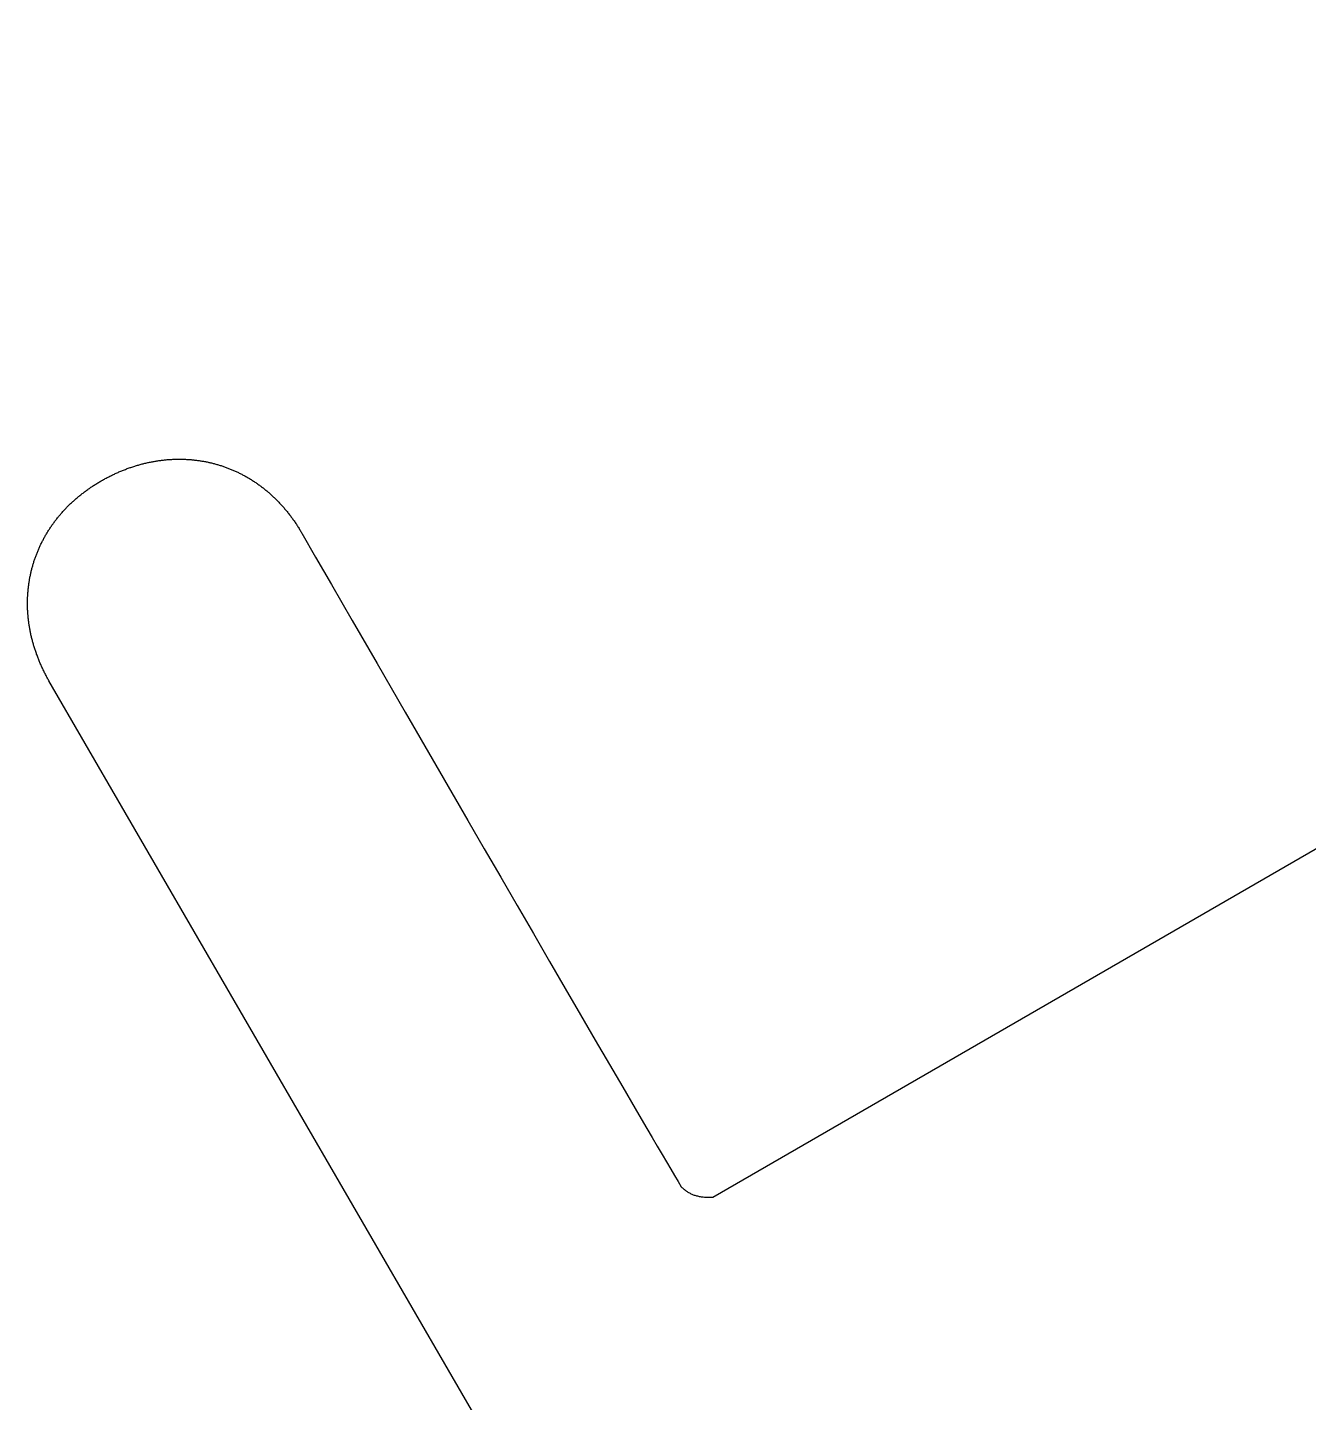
# Model space of a CAD drawing. Header units: millimetres. Extents: x 71 to 227, y -167 to -49.
# Drawn here: x 96.108 to 100.394, y -154.883 to -150.282 of the extents above; entities that cross this region are included whole.
import ezdxf

# ---------------------------------------------------------------- set-up
doc = ezdxf.new("R2010")
doc.units = ezdxf.units.MM
doc.layers.add('Edge.Cuts', color=254, linetype='CONTINUOUS', true_color=0xd0d2cd)

msp = doc.modelspace()

# ---------------------------------------------------------------- linework, layer by layer
at = {"layer": 'Edge.Cuts', "linetype": 'CONTINUOUS'}
for p, q in [((98.400916, -154.196096), (105.170585, -150.282382)), ((96.593732, -151.727118), (96.596817, -151.726988)), ((96.596817, -151.726988), (96.5999, -151.726877)), ((96.5999, -151.726877), (96.602981, -151.726787)), ((96.602981, -151.726787), (96.606059, -151.726716)), ((96.606059, -151.726716), (96.609135, -151.726666)), ((96.609135, -151.726666), (96.612208, -151.726636)), ((96.612208, -151.726636), (96.615279, -151.726625)), ((96.615279, -151.726625), (96.618346, -151.726635)), ((96.618346, -151.726635), (96.621412, -151.726665)), ((96.621412, -151.726665), (96.624474, -151.726714)), ((96.624474, -151.726714), (96.627534, -151.726784)), ((96.627534, -151.726784), (96.63059, -151.726874)), ((96.63059, -151.726874), (96.633643, -151.726983)), ((96.633643, -151.726983), (96.636694, -151.727112)), ((96.404578, -151.773612), (96.407646, -151.772232)), ((96.407646, -151.772232), (96.410717, -151.770874)), ((96.410717, -151.770874), (96.41379, -151.769536)), ((96.41379, -151.769536), (96.416865, -151.768218)), ((96.416865, -151.768218), (96.419943, -151.766922)), ((96.419943, -151.766922), (96.423023, -151.765646)), ((96.423023, -151.765646), (96.426106, -151.764391)), ((96.426106, -151.764391), (96.429191, -151.763156)), ((96.429191, -151.763156), (96.432278, -151.761942)), ((96.432278, -151.761942), (96.435366, -151.760749)), ((96.435366, -151.760749), (96.438457, -151.759577)), ((96.438457, -151.759577), (96.44155, -151.758425)), ((96.44155, -151.758425), (96.444644, -151.757294)), ((96.444644, -151.757294), (96.44774, -151.756183)), ((96.44774, -151.756183), (96.450838, -151.755093)), ((96.450838, -151.755093), (96.453937, -151.754024)), ((96.453937, -151.754024), (96.457038, -151.752976)), ((96.457038, -151.752976), (96.46014, -151.751948)), ((96.46014, -151.751948), (96.463244, -151.75094)), ((96.463244, -151.75094), (96.466348, -151.749953)), ((96.466348, -151.749953), (96.469454, -151.748987)), ((96.469454, -151.748987), (96.472561, -151.748042)), ((96.472561, -151.748042), (96.475669, -151.747117)), ((96.475669, -151.747117), (96.478778, -151.746212)), ((96.478778, -151.746212), (96.481888, -151.745328)), ((96.481888, -151.745328), (96.484998, -151.744465)), ((96.484998, -151.744465), (96.48811, -151.743622)), ((96.48811, -151.743622), (96.491221, -151.7428)), ((96.491221, -151.7428), (96.494334, -151.741998)), ((96.494334, -151.741998), (96.497446, -151.741217)), ((96.497446, -151.741217), (96.50056, -151.740456)), ((96.50056, -151.740456), (96.503673, -151.739716)), ((96.503673, -151.739716), (96.506787, -151.738997)), ((96.506787, -151.738997), (96.509901, -151.738297)), ((96.509901, -151.738297), (96.513015, -151.737619)), ((96.513015, -151.737619), (96.516128, -151.73696)), ((96.516128, -151.73696), (96.519242, -151.736322)), ((96.519242, -151.736322), (96.522356, -151.735705)), ((96.522356, -151.735705), (96.525469, -151.735108)), ((96.525469, -151.735108), (96.528582, -151.734532)), ((96.528582, -151.734532), (96.531695, -151.733975)), ((96.531695, -151.733975), (96.534807, -151.73344)), ((96.534807, -151.73344), (96.537918, -151.732924)), ((96.537918, -151.732924), (96.541029, -151.732429)), ((96.541029, -151.732429), (96.544139, -151.731955)), ((96.544139, -151.731955), (96.547248, -151.7315)), ((96.547248, -151.7315), (96.550356, -151.731066)), ((96.550356, -151.731066), (96.553464, -151.730653)), ((96.553464, -151.730653), (96.55657, -151.730259)), ((96.55657, -151.730259), (96.559675, -151.729886)), ((96.559675, -151.729886), (96.562779, -151.729534)), ((96.562779, -151.729534), (96.565881, -151.729201)), ((96.565881, -151.729201), (96.568983, -151.728889)), ((96.568983, -151.728889), (96.572082, -151.728597)), ((96.572082, -151.728597), (96.57518, -151.728325)), ((96.57518, -151.728325), (96.578277, -151.728073)), ((96.578277, -151.728073), (96.581372, -151.727842)), ((96.581372, -151.727842), (96.584465, -151.727631)), ((96.584465, -151.727631), (96.587556, -151.72744)), ((96.587556, -151.72744), (96.590645, -151.727269)), ((96.590645, -151.727269), (96.593732, -151.727118)), ((96.636694, -151.727112), (96.639741, -151.727262)), ((96.639741, -151.727262), (96.642784, -151.727431)), ((96.642784, -151.727431), (96.645825, -151.72762)), ((96.645825, -151.72762), (96.648861, -151.727828)), ((96.648861, -151.727828), (96.651895, -151.728057)), ((96.651895, -151.728057), (96.654924, -151.728305)), ((96.654924, -151.728305), (96.65795, -151.728574)), ((96.65795, -151.728574), (96.660972, -151.728861)), ((96.660972, -151.728861), (96.66399, -151.729169)), ((96.66399, -151.729169), (96.667005, -151.729496)), ((96.667005, -151.729496), (96.670015, -151.729843)), ((96.670015, -151.729843), (96.673021, -151.73021)), ((96.673021, -151.73021), (96.676023, -151.730596)), ((96.676023, -151.730596), (96.679021, -151.731002)), ((96.679021, -151.731002), (96.682014, -151.731427)), ((96.682014, -151.731427), (96.685003, -151.731872)), ((96.685003, -151.731872), (96.687987, -151.732337)), ((96.687987, -151.732337), (96.690967, -151.732821)), ((96.690967, -151.732821), (96.693943, -151.733324)), ((96.693943, -151.733324), (96.696913, -151.733847)), ((96.696913, -151.733847), (96.699879, -151.73439)), ((96.699879, -151.73439), (96.702839, -151.734952)), ((96.702839, -151.734952), (96.705795, -151.735533)), ((96.705795, -151.735533), (96.708746, -151.736134)), ((96.708746, -151.736134), (96.711692, -151.736754)), ((96.711692, -151.736754), (96.714632, -151.737394)), ((96.714632, -151.737394), (96.717567, -151.738053)), ((96.717567, -151.738053), (96.720497, -151.738731)), ((96.720497, -151.738731), (96.723422, -151.739428)), ((96.723422, -151.739428), (96.726341, -151.740145)), ((96.726341, -151.740145), (96.729254, -151.740881)), ((96.729254, -151.740881), (96.732162, -151.741636)), ((96.732162, -151.741636), (96.735064, -151.74241)), ((96.735064, -151.74241), (96.73796, -151.743203)), ((96.73796, -151.743203), (96.74085, -151.744016)), ((96.74085, -151.744016), (96.743735, -151.744848)), ((96.743735, -151.744848), (96.746613, -151.745699)), ((96.746613, -151.745699), (96.749485, -151.746568)), ((96.749485, -151.746568), (96.752352, -151.747457)), ((96.752352, -151.747457), (96.755211, -151.748365)), ((96.755211, -151.748365), (96.758065, -151.749292)), ((96.758065, -151.749292), (96.760912, -151.750238)), ((96.760912, -151.750238), (96.763753, -151.751202)), ((96.763753, -151.751202), (96.766587, -151.752186)), ((96.766587, -151.752186), (96.769415, -151.753189)), ((96.769415, -151.753189), (96.772236, -151.75421)), ((96.772236, -151.75421), (96.77505, -151.75525)), ((96.77505, -151.75525), (96.777857, -151.756309)), ((96.777857, -151.756309), (96.780658, -151.757387)), ((96.780658, -151.757387), (96.783451, -151.758484)), ((96.783451, -151.758484), (96.786238, -151.759599)), ((96.786238, -151.759599), (96.789017, -151.760733)), ((96.789017, -151.760733), (96.791789, -151.761886)), ((96.791789, -151.761886), (96.794554, -151.763057)), ((96.794554, -151.763057), (96.797312, -151.764247)), ((96.797312, -151.764247), (96.800062, -151.765456)), ((96.800062, -151.765456), (96.802805, -151.766683)), ((96.802805, -151.766683), (96.80554, -151.767928)), ((96.80554, -151.767928), (96.808267, -151.769193)), ((96.808267, -151.769193), (96.810987, -151.770475)), ((96.810987, -151.770475), (96.8137, -151.771777)), ((96.8137, -151.771777), (96.816404, -151.773096)), ((96.320111, -151.820767), (96.322862, -151.818921)), ((96.322862, -151.818921), (96.32563, -151.817087)), ((96.32563, -151.817087), (96.328414, -151.815266)), ((96.328414, -151.815266), (96.331216, -151.813459)), ((96.331216, -151.813459), (96.334033, -151.811664)), ((96.334033, -151.811664), (96.336868, -151.809883)), ((96.336868, -151.809883), (96.339718, -151.808115)), ((96.339718, -151.808115), (96.342586, -151.80636)), ((96.342586, -151.80636), (96.345469, -151.804619)), ((96.345469, -151.804619), (96.34837, -151.802891)), ((96.34837, -151.802891), (96.351287, -151.801177)), ((96.351287, -151.801177), (96.35422, -151.799476)), ((96.35422, -151.799476), (96.355912, -151.798505)), ((96.355912, -151.798505), (96.358928, -151.796793)), ((96.358928, -151.796793), (96.361947, -151.795103)), ((96.361947, -151.795103), (96.36497, -151.793432)), ((96.36497, -151.793432), (96.367997, -151.791783)), ((96.367997, -151.791783), (96.371027, -151.790155)), ((96.371027, -151.790155), (96.374061, -151.788547)), ((96.374061, -151.788547), (96.377099, -151.78696)), ((96.377099, -151.78696), (96.380139, -151.785394)), ((96.380139, -151.785394), (96.383184, -151.783848)), ((96.383184, -151.783848), (96.386231, -151.782324)), ((96.386231, -151.782324), (96.389281, -151.78082)), ((96.389281, -151.78082), (96.392335, -151.779337)), ((96.392335, -151.779337), (96.395392, -151.777875)), ((96.395392, -151.777875), (96.398451, -151.776433)), ((96.398451, -151.776433), (96.401513, -151.775012)), ((96.401513, -151.775012), (96.404578, -151.773612)), ((96.816404, -151.773096), (96.8191, -151.774434)), ((96.8191, -151.774434), (96.821789, -151.775791)), ((96.821789, -151.775791), (96.82447, -151.777166)), ((96.82447, -151.777166), (96.827142, -151.778559)), ((96.827142, -151.778559), (96.829806, -151.779971)), ((96.829806, -151.779971), (96.832462, -151.7814)), ((96.832462, -151.7814), (96.83511, -151.782848)), ((96.83511, -151.782848), (96.83775, -151.784315)), ((96.83775, -151.784315), (96.840381, -151.785799)), ((96.840381, -151.785799), (96.843003, -151.787302)), ((96.843003, -151.787302), (96.845617, -151.788823)), ((96.845617, -151.788823), (96.848223, -151.790362)), ((96.848223, -151.790362), (96.85082, -151.791919)), ((96.85082, -151.791919), (96.853407, -151.793494)), ((96.853407, -151.793494), (96.855987, -151.795088)), ((96.855987, -151.795088), (96.858557, -151.796699)), ((96.858557, -151.796699), (96.861118, -151.798328)), ((96.861118, -151.798328), (96.86367, -151.799976)), ((96.86367, -151.799976), (96.866214, -151.801641)), ((96.866214, -151.801641), (96.868748, -151.803324)), ((96.868748, -151.803324), (96.871273, -151.805026)), ((96.871273, -151.805026), (96.873788, -151.806744)), ((96.873788, -151.806744), (96.876295, -151.808482)), ((96.876295, -151.808482), (96.878791, -151.810236)), ((96.878791, -151.810236), (96.881279, -151.812009)), ((96.881279, -151.812009), (96.883757, -151.813799)), ((96.883757, -151.813799), (96.886225, -151.815607)), ((96.886225, -151.815607), (96.888684, -151.817433)), ((96.888684, -151.817433), (96.891133, -151.819277)), ((96.261454, -151.866686), (96.263819, -151.864557)), ((96.263819, -151.864557), (96.2662, -151.86244)), ((96.2662, -151.86244), (96.268599, -151.860334)), ((96.268599, -151.860334), (96.271014, -151.858241)), ((96.271014, -151.858241), (96.273447, -151.856159)), ((96.273447, -151.856159), (96.275896, -151.854089)), ((96.275896, -151.854089), (96.278362, -151.85203)), ((96.278362, -151.85203), (96.280845, -151.849984)), ((96.280845, -151.849984), (96.283346, -151.84795)), ((96.283346, -151.84795), (96.285862, -151.845928)), ((96.285862, -151.845928), (96.288397, -151.843918)), ((96.288397, -151.843918), (96.290947, -151.841921)), ((96.290947, -151.841921), (96.293515, -151.839935)), ((96.293515, -151.839935), (96.296099, -151.837962)), ((96.296099, -151.837962), (96.2987, -151.836001)), ((96.2987, -151.836001), (96.301318, -151.834053)), ((96.301318, -151.834053), (96.303953, -151.832117)), ((96.303953, -151.832117), (96.306604, -151.830194)), ((96.306604, -151.830194), (96.309272, -151.828283)), ((96.309272, -151.828283), (96.311956, -151.826385)), ((96.311956, -151.826385), (96.314658, -151.8245)), ((96.314658, -151.8245), (96.317376, -151.822627)), ((96.317376, -151.822627), (96.320111, -151.820767)), ((96.891133, -151.819277), (96.893572, -151.821138)), ((96.893572, -151.821138), (96.896001, -151.823017)), ((96.896001, -151.823017), (96.89842, -151.824913)), ((96.89842, -151.824913), (96.90083, -151.826828)), ((96.90083, -151.826828), (96.903229, -151.828759)), ((96.903229, -151.828759), (96.905619, -151.830709)), ((96.905619, -151.830709), (96.907998, -151.832676)), ((96.907998, -151.832676), (96.910367, -151.83466)), ((96.910367, -151.83466), (96.912725, -151.836662)), ((96.912725, -151.836662), (96.915074, -151.838682)), ((96.915074, -151.838682), (96.917411, -151.840718)), ((96.917411, -151.840718), (96.919739, -151.842773)), ((96.919739, -151.842773), (96.922056, -151.844845)), ((96.922056, -151.844845), (96.924362, -151.846934)), ((96.924362, -151.846934), (96.926658, -151.84904)), ((96.926658, -151.84904), (96.928943, -151.851164)), ((96.928943, -151.851164), (96.931217, -151.853305)), ((96.931217, -151.853305), (96.933481, -151.855464)), ((96.933481, -151.855464), (96.935733, -151.857639)), ((96.935733, -151.857639), (96.937975, -151.859833)), ((96.937975, -151.859833), (96.940205, -151.862043)), ((96.940205, -151.862043), (96.942425, -151.86427)), ((96.942425, -151.86427), (96.944633, -151.866515)), ((96.217774, -151.911606), (96.219794, -151.909257)), ((96.219794, -151.909257), (96.22183, -151.90692)), ((96.22183, -151.90692), (96.223885, -151.904592)), ((96.223885, -151.904592), (96.225956, -151.902275)), ((96.225956, -151.902275), (96.228046, -151.899969)), ((96.228046, -151.899969), (96.230152, -151.897673)), ((96.230152, -151.897673), (96.232276, -151.895388)), ((96.232276, -151.895388), (96.234417, -151.893114)), ((96.234417, -151.893114), (96.236576, -151.890851)), ((96.236576, -151.890851), (96.238751, -151.888598)), ((96.238751, -151.888598), (96.240944, -151.886357)), ((96.240944, -151.886357), (96.243154, -151.884126)), ((96.243154, -151.884126), (96.245382, -151.881907)), ((96.245382, -151.881907), (96.247627, -151.879699)), ((96.247627, -151.879699), (96.249889, -151.877501)), ((96.249889, -151.877501), (96.252167, -151.875316)), ((96.252167, -151.875316), (96.254464, -151.873141)), ((96.254464, -151.873141), (96.256777, -151.870978)), ((96.256777, -151.870978), (96.259107, -151.868826)), ((96.259107, -151.868826), (96.261454, -151.866686)), ((96.944633, -151.866515), (96.94683, -151.868777)), ((96.94683, -151.868777), (96.949016, -151.871056)), ((96.949016, -151.871056), (96.95119, -151.873352)), ((96.95119, -151.873352), (96.953353, -151.875665)), ((96.953353, -151.875665), (96.955505, -151.877995)), ((96.955505, -151.877995), (96.957645, -151.880342)), ((96.957645, -151.880342), (96.959774, -151.882707)), ((96.959774, -151.882707), (96.961891, -151.885088)), ((96.961891, -151.885088), (96.963997, -151.887487)), ((96.963997, -151.887487), (96.96609, -151.889902)), ((96.96609, -151.889902), (96.968172, -151.892335)), ((96.968172, -151.892335), (96.970242, -151.894784)), ((96.970242, -151.894784), (96.972301, -151.897251)), ((96.972301, -151.897251), (96.974347, -151.899734)), ((96.974347, -151.899734), (96.976381, -151.902234)), ((96.976381, -151.902234), (96.978403, -151.904751)), ((96.978403, -151.904751), (96.980413, -151.907285)), ((96.980413, -151.907285), (96.982411, -151.909835)), ((96.982411, -151.909835), (96.984396, -151.912403)), ((96.182753, -151.958117), (96.184436, -151.955584)), ((96.184436, -151.955584), (96.186137, -151.953058)), ((96.186137, -151.953058), (96.187856, -151.950543)), ((96.187856, -151.950543), (96.189593, -151.948037)), ((96.189593, -151.948037), (96.191348, -151.94554)), ((96.191348, -151.94554), (96.193121, -151.943052)), ((96.193121, -151.943052), (96.194911, -151.940575)), ((96.194911, -151.940575), (96.196719, -151.938106)), ((96.196719, -151.938106), (96.198545, -151.935648)), ((96.198545, -151.935648), (96.200388, -151.933198)), ((96.200388, -151.933198), (96.20225, -151.93076)), ((96.20225, -151.93076), (96.204129, -151.92833)), ((96.204129, -151.92833), (96.206025, -151.925911)), ((96.206025, -151.925911), (96.20794, -151.923501)), ((96.20794, -151.923501), (96.209871, -151.921102)), ((96.209871, -151.921102), (96.211821, -151.918712)), ((96.211821, -151.918712), (96.213787, -151.916334)), ((96.213787, -151.916334), (96.215772, -151.913964)), ((96.215772, -151.913964), (96.217774, -151.911606)), ((96.984396, -151.912403), (96.986369, -151.914987)), ((96.986369, -151.914987), (96.98833, -151.917588)), ((96.98833, -151.917588), (96.990278, -151.920206)), ((96.990278, -151.920206), (96.992214, -151.922841)), ((96.992214, -151.922841), (96.994137, -151.925492)), ((96.994137, -151.925492), (96.996048, -151.92816)), ((96.996048, -151.92816), (96.997946, -151.930844)), ((96.997946, -151.930844), (96.999831, -151.933546)), ((96.999831, -151.933546), (97.001704, -151.936264)), ((97.001704, -151.936264), (97.003564, -151.938999)), ((97.003564, -151.938999), (97.00541, -151.94175)), ((97.00541, -151.94175), (97.007244, -151.944518)), ((97.007244, -151.944518), (97.009065, -151.947302)), ((97.009065, -151.947302), (97.010872, -151.950104)), ((97.010872, -151.950104), (97.012667, -151.952921)), ((97.012667, -151.952921), (97.014448, -151.955756)), ((97.014448, -151.955756), (97.016216, -151.958606)), ((96.155546, -152.005231), (96.156903, -152.002542)), ((96.156903, -152.002542), (96.158278, -151.999862)), ((96.158278, -151.999862), (96.159671, -151.997189)), ((96.159671, -151.997189), (96.161082, -151.994525)), ((96.161082, -151.994525), (96.162512, -151.991869)), ((96.162512, -151.991869), (96.16396, -151.989221)), ((96.16396, -151.989221), (96.165426, -151.986582)), ((96.165426, -151.986582), (96.166911, -151.98395)), ((96.166911, -151.98395), (96.168414, -151.981328)), ((96.168414, -151.981328), (96.169935, -151.978714)), ((96.169935, -151.978714), (96.171474, -151.976109)), ((96.171474, -151.976109), (96.173031, -151.973512)), ((96.173031, -151.973512), (96.174606, -151.970924)), ((96.174606, -151.970924), (96.176199, -151.968345)), ((96.176199, -151.968345), (96.177811, -151.965775)), ((96.177811, -151.965775), (96.17944, -151.963213)), ((96.17944, -151.963213), (96.181087, -151.960661)), ((96.181087, -151.960661), (96.182753, -151.958117)), ((97.016216, -151.958606), (97.017971, -151.961474)), ((97.017971, -151.961474), (97.019712, -151.964357)), ((97.019712, -151.964357), (97.02144, -151.967258)), ((97.02144, -151.967258), (97.023154, -151.970174)), ((97.023154, -151.970174), (97.024855, -151.973108)), ((97.024855, -151.973108), (97.025826, -151.9748)), ((97.025826, -151.9748), (97.07169, -152.05427)), ((96.136362, -152.049281), (96.137421, -152.046474)), ((96.137421, -152.046474), (96.138499, -152.043673)), ((96.138499, -152.043673), (96.139595, -152.04088)), ((96.139595, -152.04088), (96.140711, -152.038093)), ((96.140711, -152.038093), (96.141845, -152.035314)), ((96.141845, -152.035314), (96.142997, -152.032542)), ((96.142997, -152.032542), (96.144169, -152.029777)), ((96.144169, -152.029777), (96.145359, -152.02702)), ((96.145359, -152.02702), (96.146567, -152.02427)), ((96.146567, -152.02427), (96.147795, -152.021527)), ((96.147795, -152.021527), (96.14904, -152.018792)), ((96.14904, -152.018792), (96.150304, -152.016064)), ((96.150304, -152.016064), (96.151587, -152.013344)), ((96.151587, -152.013344), (96.152888, -152.010632)), ((96.152888, -152.010632), (96.154208, -152.007928)), ((96.154208, -152.007928), (96.155546, -152.005231)), ((96.121257, -152.097991), (96.121992, -152.095077)), ((96.121992, -152.095077), (96.122748, -152.092169)), ((96.122748, -152.092169), (96.123522, -152.089267)), ((96.123522, -152.089267), (96.124315, -152.086371)), ((96.124315, -152.086371), (96.125128, -152.083481)), ((96.125128, -152.083481), (96.125959, -152.080596)), ((96.125959, -152.080596), (96.12681, -152.077718)), ((96.12681, -152.077718), (96.12768, -152.074846)), ((96.12768, -152.074846), (96.128569, -152.071979)), ((96.128569, -152.071979), (96.129477, -152.06912)), ((96.129477, -152.06912), (96.130404, -152.066266)), ((96.130404, -152.066266), (96.131349, -152.063419)), ((96.131349, -152.063419), (96.132314, -152.060578)), ((96.132314, -152.060578), (96.133298, -152.057744)), ((96.133298, -152.057744), (96.1343, -152.054916)), ((96.1343, -152.054916), (96.135322, -152.052096)), ((96.135322, -152.052096), (96.136362, -152.049281)), ((97.07169, -152.05427), (97.124836, -152.146324)), ((96.112539, -152.142317), (96.112984, -152.139328)), ((96.112984, -152.139328), (96.113448, -152.136344)), ((96.113448, -152.136344), (96.113933, -152.133364)), ((96.113933, -152.133364), (96.114436, -152.130388)), ((96.114436, -152.130388), (96.114959, -152.127418)), ((96.114959, -152.127418), (96.115502, -152.124452)), ((96.115502, -152.124452), (96.116064, -152.121492)), ((96.116064, -152.121492), (96.116645, -152.118536)), ((96.116645, -152.118536), (96.117246, -152.115585)), ((96.117246, -152.115585), (96.117866, -152.112639)), ((96.117866, -152.112639), (96.118506, -152.109699)), ((96.118506, -152.109699), (96.119164, -152.106764)), ((96.119164, -152.106764), (96.119842, -152.103834)), ((96.119842, -152.103834), (96.12054, -152.100909)), ((96.12054, -152.100909), (96.121257, -152.097991)), ((96.108224, -152.187637), (96.108373, -152.18459)), ((96.108373, -152.18459), (96.108543, -152.181547)), ((96.108543, -152.181547), (96.108732, -152.178506)), ((96.108732, -152.178506), (96.10894, -152.17547)), ((96.10894, -152.17547), (96.109169, -152.172436)), ((96.109169, -152.172436), (96.109417, -152.169407)), ((96.109417, -152.169407), (96.109685, -152.166381)), ((96.109685, -152.166381), (96.109973, -152.163359)), ((96.109973, -152.163359), (96.110281, -152.160341)), ((96.110281, -152.160341), (96.110608, -152.157326)), ((96.110608, -152.157326), (96.110955, -152.154316)), ((96.110955, -152.154316), (96.111321, -152.15131)), ((96.111321, -152.15131), (96.111708, -152.148308)), ((96.111708, -152.148308), (96.112113, -152.14531)), ((96.112113, -152.14531), (96.112539, -152.142317)), ((97.124836, -152.146324), (97.194407, -152.266786)), ((96.107737, -152.209052), (96.107747, -152.205985)), ((96.107747, -152.212123), (96.107737, -152.209052)), ((96.107747, -152.205985), (96.107776, -152.202919)), ((96.107778, -152.215196), (96.107747, -152.212123)), ((96.107776, -152.202919), (96.107826, -152.199857)), ((96.107828, -152.218272), (96.107778, -152.215196)), ((96.107826, -152.199857), (96.107896, -152.196797)), ((96.107898, -152.22135), (96.107828, -152.218272)), ((96.107896, -152.196797), (96.107985, -152.193741)), ((96.107989, -152.224431), (96.107898, -152.22135)), ((96.107985, -152.193741), (96.108095, -152.190688)), ((96.108099, -152.227514), (96.107989, -152.224431)), ((96.108095, -152.190688), (96.108224, -152.187637)), ((96.10823, -152.230599), (96.108099, -152.227514)), ((96.108381, -152.233686), (96.10823, -152.230599)), ((96.108552, -152.236775), (96.108381, -152.233686)), ((96.108743, -152.239866), (96.108552, -152.236775)), ((96.108954, -152.242959), (96.108743, -152.239866)), ((96.109185, -152.246054), (96.108954, -152.242959)), ((96.109437, -152.249151), (96.109185, -152.246054)), ((96.109709, -152.252249), (96.109437, -152.249151)), ((96.110001, -152.255348), (96.109709, -152.252249)), ((96.110313, -152.25845), (96.110001, -152.255348)), ((96.110645, -152.261552), (96.110313, -152.25845)), ((96.110998, -152.264656), (96.110645, -152.261552)), ((96.111371, -152.267761), (96.110998, -152.264656)), ((96.111764, -152.270867), (96.111371, -152.267761)), ((96.112178, -152.273975), (96.111764, -152.270867)), ((96.112612, -152.277083), (96.112178, -152.273975)), ((96.113066, -152.280192), (96.112612, -152.277083)), ((97.194407, -152.266786), (97.277613, -152.410799)), ((96.113541, -152.283302), (96.113066, -152.280192)), ((96.114036, -152.286413), (96.113541, -152.283302)), ((96.114551, -152.289524), (96.114036, -152.286413)), ((96.115087, -152.292637), (96.114551, -152.289524)), ((96.115643, -152.295749), (96.115087, -152.292637)), ((96.11622, -152.298862), (96.115643, -152.295749)), ((96.116817, -152.301975), (96.11622, -152.298862)), ((96.117434, -152.305089), (96.116817, -152.301975)), ((96.118072, -152.308203), (96.117434, -152.305089)), ((96.11873, -152.311317), (96.118072, -152.308203)), ((96.119409, -152.31443), (96.11873, -152.311317)), ((96.120108, -152.317544), (96.119409, -152.31443)), ((96.120828, -152.320658), (96.120108, -152.317544)), ((96.121568, -152.323771), (96.120828, -152.320658)), ((96.122329, -152.326885), (96.121568, -152.323771)), ((96.12311, -152.329997), (96.122329, -152.326885)), ((96.123912, -152.33311), (96.12311, -152.329997)), ((96.124734, -152.336222), (96.123912, -152.33311)), ((96.125577, -152.339333), (96.124734, -152.336222)), ((96.12644, -152.342443), (96.125577, -152.339333)), ((96.127324, -152.345553), (96.12644, -152.342443)), ((96.128228, -152.348662), (96.127324, -152.345553)), ((96.129154, -152.35177), (96.128228, -152.348662)), ((96.130099, -152.354877), (96.129154, -152.35177)), ((96.131065, -152.357983), (96.130099, -152.354877)), ((96.132052, -152.361088), (96.131065, -152.357983)), ((96.133059, -152.364191), (96.132052, -152.361088)), ((96.134087, -152.367293), (96.133059, -152.364191)), ((96.135136, -152.370394), (96.134087, -152.367293)), ((96.136205, -152.373493), (96.135136, -152.370394)), ((96.137295, -152.376591), (96.136205, -152.373493)), ((96.138406, -152.379687), (96.137295, -152.376591)), ((96.139537, -152.382782), (96.138406, -152.379687)), ((96.140689, -152.385874), (96.139537, -152.382782)), ((96.141861, -152.388965), (96.140689, -152.385874)), ((96.143054, -152.392054), (96.141861, -152.388965)), ((96.144268, -152.395141), (96.143054, -152.392054)), ((96.145503, -152.398225), (96.144268, -152.395141)), ((96.146758, -152.401308), (96.145503, -152.398225)), ((96.148034, -152.404388), (96.146758, -152.401308)), ((96.14933, -152.407466), (96.148034, -152.404388)), ((96.150648, -152.410542), (96.14933, -152.407466)), ((96.151986, -152.413615), (96.150648, -152.410542)), ((96.153344, -152.416685), (96.151986, -152.413615)), ((96.154724, -152.419753), (96.153344, -152.416685)), ((97.277613, -152.410799), (97.371665, -152.573509)), ((96.156124, -152.422818), (96.154724, -152.419753)), ((96.157545, -152.425881), (96.156124, -152.422818)), ((96.158986, -152.42894), (96.157545, -152.425881)), ((96.160449, -152.431997), (96.158986, -152.42894)), ((96.161932, -152.43505), (96.160449, -152.431997)), ((96.163436, -152.438101), (96.161932, -152.43505)), ((96.16496, -152.441148), (96.163436, -152.438101)), ((96.166506, -152.444192), (96.16496, -152.441148)), ((96.168072, -152.447233), (96.166506, -152.444192)), ((96.169659, -152.450271), (96.168072, -152.447233)), ((96.171267, -152.453304), (96.169659, -152.450271)), ((96.172895, -152.456335), (96.171267, -152.453304)), ((96.174544, -152.459362), (96.172895, -152.456335)), ((96.176215, -152.462385), (96.174544, -152.459362)), ((96.177905, -152.465404), (96.176215, -152.462385)), ((96.179617, -152.46842), (96.177905, -152.465404)), ((97.977813, -155.571186), (96.179617, -152.46842)), ((97.371665, -152.573509), (97.473774, -152.75006)), ((97.473774, -152.75006), (97.581151, -152.935599)), ((97.581151, -152.935599), (97.635944, -153.030221)), ((97.635944, -153.030221), (97.691008, -153.125269)), ((97.691008, -153.125269), (97.745994, -153.220137)), ((97.745994, -153.220137), (97.800554, -153.314216)), ((97.800554, -153.314216), (97.85434, -153.406902)), ((97.85434, -153.406902), (97.907002, -153.497586)), ((97.907002, -153.497586), (97.958192, -153.585661)), ((97.958192, -153.585661), (98.007562, -153.670522)), ((98.007562, -153.670522), (98.054762, -153.751561)), ((98.054762, -153.751561), (98.099444, -153.82817)), ((98.099444, -153.82817), (98.14126, -153.899744)), ((98.14126, -153.899744), (98.160985, -153.933453)), ((98.160985, -153.933453), (98.179861, -153.965676)), ((98.179861, -153.965676), (98.197847, -153.996336)), ((98.197847, -153.996336), (98.214898, -154.025358)), ((98.214898, -154.025358), (98.230972, -154.052665)), ((98.230972, -154.052665), (98.246023, -154.078183)), ((98.246023, -154.078183), (98.260009, -154.101835)), ((98.260009, -154.101835), (98.272887, -154.123546)), ((98.272887, -154.123546), (98.284612, -154.143239)), ((98.284612, -154.143239), (98.295141, -154.160838)), ((98.295141, -154.160838), (98.296364, -154.162047)), ((98.296364, -154.162047), (98.297587, -154.163228)), ((98.297587, -154.163228), (98.29881, -154.164382)), ((98.29881, -154.164382), (98.300034, -154.165508)), ((98.300034, -154.165508), (98.301258, -154.166608)), ((98.301258, -154.166608), (98.302483, -154.167682)), ((98.302483, -154.167682), (98.303709, -154.168731)), ((98.303709, -154.168731), (98.304935, -154.169753)), ((98.304935, -154.169753), (98.306164, -154.170752)), ((98.306164, -154.170752), (98.307393, -154.171725)), ((98.307393, -154.171725), (98.308625, -154.172676)), ((98.308625, -154.172676), (98.309857, -154.173602)), ((98.309857, -154.173602), (98.311094, -154.174506)), ((98.311094, -154.174506), (98.312331, -154.175385)), ((98.312331, -154.175385), (98.314815, -154.177079)), ((98.314815, -154.177079), (98.317312, -154.178686)), ((98.317312, -154.178686), (98.319824, -154.180209)), ((98.319824, -154.180209), (98.322354, -154.18165)), ((98.322354, -154.18165), (98.324905, -154.183012)), ((98.324905, -154.183012), (98.327479, -154.184297)), ((98.327479, -154.184297), (98.33008, -154.185507)), ((98.33008, -154.185507), (98.332711, -154.186643)), ((98.332711, -154.186643), (98.335377, -154.187709)), ((98.335377, -154.187709), (98.338082, -154.188705)), ((98.338082, -154.188705), (98.34083, -154.189633)), ((98.34083, -154.189633), (98.343627, -154.190494)), ((98.343627, -154.190494), (98.346481, -154.19129)), ((98.346481, -154.19129), (98.349397, -154.192022)), ((98.349397, -154.192022), (98.352385, -154.192691)), ((98.352385, -154.192691), (98.355455, -154.193297)), ((98.355455, -154.193297), (98.358619, -154.193842)), ((98.358619, -154.193842), (98.361892, -154.194326)), ((98.361892, -154.194326), (98.365294, -154.194749)), ((98.365294, -154.194749), (98.36885, -154.195114)), ((98.36885, -154.195114), (98.372594, -154.195419)), ((98.372594, -154.195419), (98.376574, -154.195666)), ((98.376574, -154.195666), (98.380865, -154.195856)), ((98.380865, -154.195856), (98.385591, -154.195989)), ((98.385591, -154.195989), (98.390996, -154.196067)), ((98.390996, -154.196067), (98.397713, -154.196095)), ((98.397713, -154.196095), (98.400916, -154.196096))]:
    msp.add_line(p, q, dxfattribs=at)

doc.saveas('drawing.dxf')
